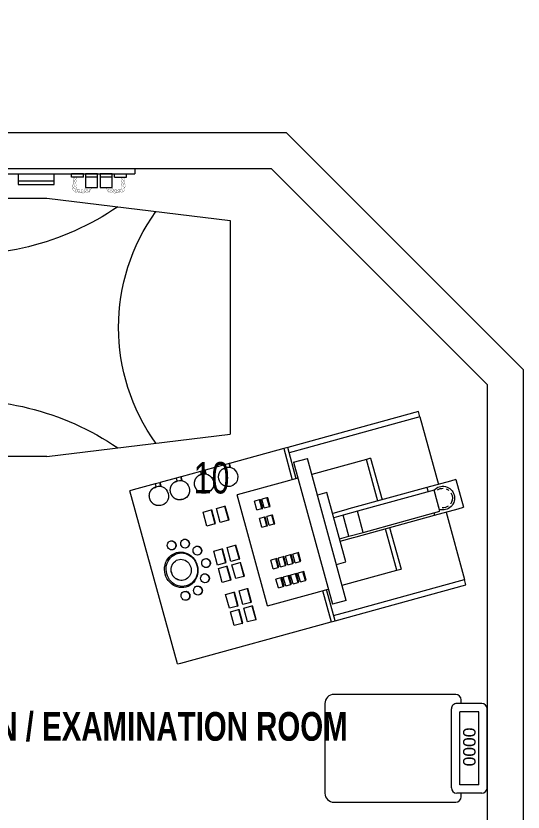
# Model space of a CAD drawing. Header units: millimetres. Extents: x -160614 to 59925, y -157025 to 0.
# Drawn here: x -49366 to -47952, y -107635 to -105418 of the extents above; entities that cross this region are included whole.
import ezdxf

# ---------------------------------------------------------------- set-up
doc = ezdxf.new("R2010")
doc.units = ezdxf.units.MM
doc.header["$LTSCALE"] = 8
doc.linetypes.add('HIDDEN', pattern=[9.525, 6.35, -3.175])
doc.layers.get('0').update_dxf_attribs({"color": 9, "lineweight": 5})
for name, color, linetype, lineweight in [('72_EGR_BASE_TEXT', 9, 'Continuous', 5), ('72_EGR_EQP_TAG', 9, 'Continuous', 5), ('LOADING', 9, 'Continuous', 5), ('Walls', 9, 'Continuous', 5)]:
    doc.layers.add(name, color=color, linetype=linetype, lineweight=lineweight)
doc.layers.get('0').off()
doc.layers.get('0').freeze()
doc.styles.get("Standard").update_dxf_attribs({"font": 'ARIALUNI.TTF'})
doc.styles.add('X3G_ENTITY_257CFD', font='swisscl.ttf', dxfattribs={"height": 200})
doc.styles.add('X3G_ENTITY_9EC9', font='swisscl.ttf', dxfattribs={"height": 0.2})

# ---------------------------------------------------------------- blocks, each defined once
blk = doc.blocks.new('ME15657-P')
for p, q in [((0.04, 0.8841), (-0.04, 0.8841)), ((-0.04, 0.8691), (-0.04, 0.8841)), ((-0.04, 0.8009), (-0.04, 0.8691)), ((0.04, 0.8841), (0.04, 0.8691)), ((0.04, 0.8691), (0.04, 0.8009)), ((-0.25, 0.6341), (-0.25, 0.8341)), ((-0.25, 0.8341), (-0.235, 0.8341)), ((-0.04, 0.8341), (-0.235, 0.8341)), ((-0.235, 0.7741), (-0.235, 0.8341)), ((0.235, 0.8341), (0.04, 0.8341)), ((0.235, 0.8341), (0.235, 0.7741)), ((0.235, 0.8341), (0.25, 0.8341)), ((0.25, 0.8341), (0.25, 0.6341)), ((-0.04, 0.5746), (-0.04, 0.8009)), ((-0.0335, 0.8009), (-0.04, 0.8009)), ((-0.0335, 0.5963), (-0.0335, 0.8182)), ((-0.0335, 0.8182), (0.0275, 0.8182)), ((0.0275, 0.8182), (0.0275, 0.5963)), ((0.04, 0.8009), (0.0275, 0.8009)), ((0.04, 0.8009), (0.04, 0.5746)), ((-0.235, 0.5052), (-0.235, 0.7741)), ((0.235, 0.7741), (0.235, 0.5052)), ((-0.04, 0.671), (-0.16, 0.671)), ((-0.16, 0.6707), (-0.16, 0.671)), ((-0.16, 0.6587), (-0.16, 0.6707)), ((0.16, 0.671), (0.04, 0.671)), ((0.16, 0.671), (0.16, 0.6707)), ((0.16, 0.6707), (0.16, 0.6587)), ((-0.16, 0.5007), (-0.16, 0.6587)), ((-0.16, 0.6587), (-0.04, 0.6587)), ((0.04, 0.6587), (0.16, 0.6587)), ((0.16, 0.6587), (0.16, 0.5007)), ((-0.25, 0.4559), (-0.25, 0.6341)), ((0.25, 0.6341), (0.25, 0.4559)), ((-0.0335, 0.5553), (-0.0335, 0.5963)), ((-0.0335, 0.5963), (0.0275, 0.5963)), ((0.0275, 0.5963), (0.0275, 0.5553)), ((-0.04, 0.5665), (-0.04, 0.5746)), ((-0.04, 0.5283), (-0.04, 0.5665)), ((-0.0335, 0.5283), (-0.0335, 0.5553)), ((-0.0335, 0.5553), (0.0275, 0.5553)), ((0.0275, 0.5553), (0.0275, 0.5283)), ((0.04, 0.5746), (0.04, 0.5665)), ((0.04, 0.5665), (0.04, 0.5283)), ((-0.1, 0.5007), (-0.1, 0.5283)), ((-0.1, 0.5283), (0.1, 0.5283)), ((0.1, 0.5283), (0.1, 0.5007)), ((-0.235, 0.4556), (-0.235, 0.5052)), ((-0.2039, 0.5007), (0.2061, 0.5007)), ((-0.2039, 0.5007), (-0.2039, 0.4607)), ((0.2061, 0.4607), (0.2061, 0.5007)), ((0.235, 0.5052), (0.235, 0.4556)), ((-0.25, 0.4445), (-0.25, 0.4559)), ((-0.25, 0.4559), (-0.16, 0.4559)), ((-0.25, 0.0096), (-0.25, 0.4445)), ((-0.16, 0.4445), (-0.25, 0.4445)), ((0.2061, 0.4607), (-0.2039, 0.4607)), ((-0.16, 0.4191), (-0.16, 0.4606)), ((0.16, 0.4606), (0.16, 0.4191)), ((0.16, 0.4559), (0.25, 0.4559)), ((0.25, 0.4445), (0.16, 0.4445)), ((0.25, 0.4559), (0.25, 0.4445)), ((0.25, 0.4445), (0.25, 0.2877)), ((-0.16, 0.2855), (-0.16, 0.4191)), ((-0.12, 0.4055), (-0.12, 0.4076)), ((-0.12, 0.4076), (-0.095, 0.4076)), ((-0.12, 0.391), (-0.12, 0.4055)), ((-0.12, 0.4055), (-0.095, 0.4055)), ((-0.095, 0.4076), (-0.095, 0.4055)), ((-0.095, 0.4055), (-0.095, 0.391)), ((-0.065, 0.4055), (-0.065, 0.4076)), ((-0.065, 0.4076), (-0.04, 0.4076)), ((-0.065, 0.391), (-0.065, 0.4055)), ((-0.065, 0.4055), (-0.04, 0.4055)), ((-0.04, 0.4076), (-0.04, 0.4055)), ((-0.04, 0.4055), (-0.04, 0.391)), ((0.16, 0.4191), (0.16, 0.2855)), ((-0.12, 0.391), (-0.095, 0.391)), ((-0.12, 0.3843), (-0.12, 0.3864)), ((-0.12, 0.3864), (-0.095, 0.3864)), ((-0.12, 0.3698), (-0.12, 0.3843)), ((-0.12, 0.3843), (-0.095, 0.3843)), ((-0.095, 0.3864), (-0.095, 0.3843)), ((-0.095, 0.3843), (-0.095, 0.3698)), ((-0.065, 0.391), (-0.04, 0.391)), ((-0.065, 0.3843), (-0.065, 0.3864)), ((-0.065, 0.3864), (-0.04, 0.3864)), ((-0.065, 0.3698), (-0.065, 0.3843)), ((-0.065, 0.3843), (-0.04, 0.3843)), ((-0.04, 0.3864), (-0.04, 0.3843)), ((-0.04, 0.3843), (-0.04, 0.3698)), ((-0.12, 0.3698), (-0.095, 0.3698)), ((-0.12, 0.3631), (-0.12, 0.3652)), ((-0.12, 0.3652), (-0.095, 0.3652)), ((-0.12, 0.3486), (-0.12, 0.3631)), ((-0.12, 0.3631), (-0.095, 0.3631)), ((-0.095, 0.3652), (-0.095, 0.3631)), ((-0.095, 0.3631), (-0.095, 0.3486)), ((-0.065, 0.3698), (-0.04, 0.3698)), ((-0.065, 0.3631), (-0.065, 0.3652)), ((-0.065, 0.3652), (-0.04, 0.3652)), ((-0.065, 0.3486), (-0.065, 0.3631)), ((-0.065, 0.3631), (-0.04, 0.3631)), ((-0.04, 0.3652), (-0.04, 0.3631)), ((-0.04, 0.3631), (-0.04, 0.3486)), ((0.055, 0.3631), (0.055, 0.3652)), ((0.055, 0.3652), (0.08, 0.3652)), ((0.055, 0.3486), (0.055, 0.3631)), ((0.055, 0.3631), (0.08, 0.3631)), ((0.08, 0.3652), (0.08, 0.3631)), ((0.08, 0.3631), (0.08, 0.3486)), ((0.105, 0.3631), (0.105, 0.3652)), ((0.105, 0.3652), (0.13, 0.3652)), ((0.105, 0.3486), (0.105, 0.3631)), ((0.105, 0.3631), (0.13, 0.3631)), ((0.13, 0.3652), (0.13, 0.3631)), ((0.13, 0.3631), (0.13, 0.3486)), ((-0.12, 0.3486), (-0.095, 0.3486)), ((-0.12, 0.3418), (-0.12, 0.344)), ((-0.12, 0.344), (-0.095, 0.344)), ((-0.12, 0.3274), (-0.12, 0.3418)), ((-0.12, 0.3418), (-0.095, 0.3418)), ((-0.095, 0.344), (-0.095, 0.3418)), ((-0.095, 0.3418), (-0.095, 0.3274)), ((-0.065, 0.3486), (-0.04, 0.3486)), ((-0.065, 0.3418), (-0.065, 0.344)), ((-0.065, 0.344), (-0.04, 0.344)), ((-0.065, 0.3274), (-0.065, 0.3418)), ((-0.065, 0.3418), (-0.04, 0.3418)), ((-0.04, 0.344), (-0.04, 0.3418)), ((-0.04, 0.3418), (-0.04, 0.3274)), ((0.055, 0.3486), (0.08, 0.3486)), ((0.055, 0.3418), (0.055, 0.344)), ((0.055, 0.344), (0.08, 0.344)), ((0.055, 0.3274), (0.055, 0.3418)), ((0.055, 0.3418), (0.08, 0.3418)), ((0.08, 0.344), (0.08, 0.3418)), ((0.08, 0.3418), (0.08, 0.3274)), ((0.105, 0.3486), (0.13, 0.3486)), ((0.105, 0.3418), (0.105, 0.344)), ((0.105, 0.344), (0.13, 0.344)), ((0.105, 0.3274), (0.105, 0.3418)), ((0.105, 0.3418), (0.13, 0.3418)), ((0.13, 0.344), (0.13, 0.3418)), ((0.13, 0.3418), (0.13, 0.3274)), ((-0.12, 0.3274), (-0.095, 0.3274)), ((-0.065, 0.3274), (-0.04, 0.3274)), ((0.055, 0.3274), (0.08, 0.3274)), ((0.105, 0.3274), (0.13, 0.3274)), ((-0.16, 0.2855), (0.16, 0.2855)), ((0.1882, 0.276), (0.1882, 0.2729)), ((0.2372, 0.2879), (0.2394, 0.2877)), ((0.2381, 0.2867), (0.2394, 0.2868)), ((0.2394, 0.2877), (0.25, 0.2877)), ((0.2394, 0.2868), (0.25, 0.2868)), ((0.25, 0.2737), (0.2406, 0.2737)), ((0.2418, 0.2729), (0.2418, 0.276)), ((0.25, 0.2876), (0.25, 0.2867)), ((0.25, 0.2868), (0.25, 0.2737)), ((0.25, 0.2737), (0.25, 0.2177)), ((-0.1888, 0.2448), (-0.1488, 0.2448)), ((-0.1888, 0.243), (-0.1888, 0.2448)), ((-0.1488, 0.243), (-0.1488, 0.2448)), ((-0.1388, 0.2448), (-0.0988, 0.2448)), ((-0.1388, 0.243), (-0.1388, 0.2448)), ((-0.0988, 0.243), (-0.0988, 0.2448)), ((-0.0638, 0.2448), (-0.0238, 0.2448)), ((-0.0638, 0.243), (-0.0638, 0.2448)), ((-0.0238, 0.243), (-0.0238, 0.2448)), ((-0.0138, 0.2448), (0.0262, 0.2448)), ((-0.0138, 0.243), (-0.0138, 0.2448)), ((0.0262, 0.243), (0.0262, 0.2448)), ((0.0988, 0.2448), (0.1388, 0.2448)), ((0.0988, 0.243), (0.0988, 0.2448)), ((0.1388, 0.243), (0.1388, 0.2448)), ((-0.1488, 0.243), (-0.1888, 0.243)), ((-0.1888, 0.243), (-0.1888, 0.2196)), ((-0.1488, 0.2196), (-0.1488, 0.243)), ((-0.0988, 0.243), (-0.1388, 0.243)), ((-0.1388, 0.243), (-0.1388, 0.2196)), ((-0.0988, 0.2196), (-0.0988, 0.243)), ((-0.0238, 0.243), (-0.0638, 0.243)), ((-0.0638, 0.243), (-0.0638, 0.2196)), ((-0.0238, 0.2196), (-0.0238, 0.243)), ((0.0262, 0.243), (-0.0138, 0.243)), ((-0.0138, 0.243), (-0.0138, 0.2196)), ((0.0262, 0.2196), (0.0262, 0.243)), ((0.1388, 0.243), (0.0988, 0.243)), ((0.0988, 0.243), (0.0988, 0.2196)), ((0.1388, 0.2196), (0.1388, 0.243)), ((-0.1888, 0.2196), (-0.1488, 0.2196)), ((-0.1888, 0.206), (-0.1488, 0.206)), ((-0.1888, 0.2042), (-0.1888, 0.206)), ((-0.1488, 0.2042), (-0.1888, 0.2042)), ((-0.1888, 0.2042), (-0.1888, 0.1809)), ((-0.1488, 0.2042), (-0.1488, 0.206)), ((-0.1488, 0.1809), (-0.1488, 0.2042)), ((-0.1388, 0.2196), (-0.0988, 0.2196)), ((-0.1388, 0.206), (-0.0988, 0.206)), ((-0.1388, 0.2042), (-0.1388, 0.206)), ((-0.0988, 0.2042), (-0.1388, 0.2042)), ((-0.1388, 0.2042), (-0.1388, 0.1809)), ((-0.0988, 0.2042), (-0.0988, 0.206)), ((-0.0988, 0.1809), (-0.0988, 0.2042)), ((-0.0638, 0.2196), (-0.0238, 0.2196)), ((-0.0638, 0.206), (-0.0238, 0.206)), ((-0.0638, 0.2042), (-0.0638, 0.206)), ((-0.0238, 0.2042), (-0.0638, 0.2042)), ((-0.0638, 0.2042), (-0.0638, 0.1809)), ((-0.0238, 0.2042), (-0.0238, 0.206)), ((-0.0238, 0.1809), (-0.0238, 0.2042)), ((-0.0138, 0.2196), (0.0262, 0.2196)), ((-0.0138, 0.206), (0.0262, 0.206)), ((-0.0138, 0.2042), (-0.0138, 0.206)), ((0.0262, 0.2042), (-0.0138, 0.2042)), ((-0.0138, 0.2042), (-0.0138, 0.1809)), ((0.0262, 0.2042), (0.0262, 0.206)), ((0.0262, 0.1809), (0.0262, 0.2042)), ((0.0988, 0.2196), (0.1388, 0.2196)), ((0.0988, 0.206), (0.1388, 0.206)), ((0.0988, 0.2042), (0.0988, 0.206)), ((0.1388, 0.2042), (0.0988, 0.2042)), ((0.0988, 0.2042), (0.0988, 0.1809)), ((0.1388, 0.2042), (0.1388, 0.206)), ((0.1388, 0.1809), (0.1388, 0.2042)), ((0.1882, 0.2064), (0.1882, 0.2033)), ((0.2375, 0.2178), (0.2394, 0.2177)), ((0.2385, 0.2167), (0.2394, 0.2168)), ((0.2394, 0.2177), (0.25, 0.2177)), ((0.2394, 0.2168), (0.25, 0.2168)), ((0.25, 0.2037), (0.2406, 0.2037)), ((0.2418, 0.2033), (0.2418, 0.2064)), ((0.25, 0.2168), (0.25, 0.2037)), ((0.25, 0.2037), (0.25, 0.1476)), ((-0.1888, 0.1809), (-0.1488, 0.1809)), ((-0.1388, 0.1809), (-0.0988, 0.1809)), ((-0.0638, 0.1809), (-0.0238, 0.1809)), ((-0.0138, 0.1809), (0.0262, 0.1809)), ((0.0988, 0.1809), (0.1388, 0.1809)), ((-0.0525, 0.1379), (-0.0525, 0.1369)), ((-0.0275, 0.1369), (-0.0275, 0.1379)), ((-0.0125, 0.1519), (-0.0125, 0.1509)), ((0.0125, 0.1509), (0.0125, 0.1519)), ((0.0275, 0.1379), (0.0275, 0.1369)), ((0.0525, 0.1369), (0.0525, 0.1379)), ((0.1882, 0.1365), (0.1882, 0.1333)), ((0.2376, 0.1478), (0.2394, 0.1476)), ((0.2385, 0.1467), (0.2394, 0.1467)), ((0.2394, 0.1476), (0.25, 0.1476)), ((0.2394, 0.1467), (0.25, 0.1467)), ((0.25, 0.1336), (0.2406, 0.1336)), ((0.2418, 0.1333), (0.2418, 0.1365)), ((0.25, 0.1475), (0.25, 0.1466)), ((0.25, 0.1467), (0.25, 0.1336)), ((0.25, 0.1336), (0.25, 0.087)), ((-0.0803, 0.1099), (-0.0803, 0.1089)), ((-0.0553, 0.1089), (-0.0553, 0.1099)), ((0.0553, 0.1099), (0.0553, 0.1089)), ((0.0803, 0.1089), (0.0803, 0.1099)), ((-0.0853, 0.0726), (-0.0853, 0.0715)), ((-0.0603, 0.0715), (-0.0603, 0.0726)), ((0.0603, 0.0726), (0.0603, 0.0715)), ((0.0853, 0.0715), (0.0853, 0.0726)), ((0.1882, 0.0758), (0.1882, 0.0727)), ((0.2376, 0.0872), (0.2394, 0.087)), ((0.2385, 0.0861), (0.2394, 0.0861)), ((0.2394, 0.087), (0.25, 0.087)), ((0.2394, 0.0861), (0.25, 0.0861)), ((0.25, 0.073), (0.2406, 0.073)), ((0.2418, 0.0727), (0.2418, 0.0758)), ((0.25, 0.0869), (0.25, 0.086)), ((0.25, 0.0861), (0.25, 0.073)), ((0.25, 0.073), (0.25, 0.0096)), ((-0.25, 0), (-0.25, 0.0096)), ((-0.25, 0), (0.25, 0)), ((0.25, 0.0096), (0.25, 0))]:
    blk.add_line(p, q)
at = {"flags": 128}
for points in [[(0.1882, 0.2729), (0.1883, 0.2718), (0.1883, 0.2708), (0.1884, 0.2698), (0.1886, 0.2688), (0.1888, 0.2678), (0.189, 0.2668), (0.1893, 0.2658), (0.1896, 0.2648), (0.19, 0.2638), (0.1904, 0.2629), (0.1909, 0.262), (0.1913, 0.261), (0.1919, 0.2602), (0.1924, 0.2593), (0.193, 0.2584), (0.1936, 0.2576), (0.1943, 0.2568), (0.195, 0.256), (0.1957, 0.2553), (0.1965, 0.2546), (0.1973, 0.2539), (0.1981, 0.2532), (0.1989, 0.2526), (0.1998, 0.252), (0.2007, 0.2515), (0.2016, 0.251), (0.2025, 0.2505), (0.2035, 0.25), (0.2044, 0.2496), (0.2054, 0.2492), (0.2064, 0.2489), (0.2074, 0.2486), (0.2084, 0.2483), (0.2095, 0.2481), (0.2105, 0.2479), (0.2116, 0.2478), (0.2126, 0.2477), (0.2137, 0.2476), (0.2147, 0.2476), (0.215, 0.2476)], [(0.215, 0.2476), (0.2161, 0.2476), (0.2171, 0.2476), (0.2182, 0.2477), (0.2192, 0.2479), (0.2203, 0.248), (0.2213, 0.2483), (0.2223, 0.2485), (0.2233, 0.2488), (0.2243, 0.2491), (0.2253, 0.2495), (0.2263, 0.2499), (0.2272, 0.2503), (0.2282, 0.2508), (0.2291, 0.2513), (0.23, 0.2519), (0.2308, 0.2525), (0.2317, 0.2531), (0.2325, 0.2537), (0.2333, 0.2544), (0.2341, 0.2551), (0.2348, 0.2558), (0.2355, 0.2566), (0.2362, 0.2574), (0.2368, 0.2582), (0.2374, 0.2591), (0.238, 0.2599), (0.2385, 0.2608), (0.239, 0.2617), (0.2395, 0.2626), (0.2399, 0.2636), (0.2403, 0.2645), (0.2406, 0.2655), (0.2409, 0.2665), (0.2411, 0.2675), (0.2414, 0.2685), (0.2415, 0.2695), (0.2416, 0.2705), (0.2417, 0.2716), (0.2418, 0.2726), (0.2418, 0.2729)], [(0.1882, 0.2033), (0.1883, 0.2023), (0.1883, 0.2012), (0.1884, 0.2002), (0.1886, 0.1992), (0.1888, 0.1982), (0.189, 0.1972), (0.1893, 0.1962), (0.1896, 0.1952), (0.19, 0.1943), (0.1904, 0.1933), (0.1909, 0.1924), (0.1913, 0.1915), (0.1919, 0.1906), (0.1924, 0.1897), (0.193, 0.1889), (0.1936, 0.188), (0.1943, 0.1872), (0.195, 0.1865), (0.1957, 0.1857), (0.1965, 0.185), (0.1973, 0.1843), (0.1981, 0.1837), (0.1989, 0.183), (0.1998, 0.1825), (0.2007, 0.1819), (0.2016, 0.1814), (0.2025, 0.1809), (0.2035, 0.1804), (0.2044, 0.18), (0.2054, 0.1797), (0.2064, 0.1793), (0.2074, 0.179), (0.2084, 0.1787), (0.2095, 0.1785), (0.2105, 0.1783), (0.2116, 0.1782), (0.2126, 0.1781), (0.2137, 0.178), (0.2147, 0.178), (0.215, 0.178)], [(0.215, 0.178), (0.2161, 0.178), (0.2171, 0.178), (0.2182, 0.1781), (0.2192, 0.1783), (0.2203, 0.1785), (0.2213, 0.1787), (0.2223, 0.1789), (0.2233, 0.1792), (0.2243, 0.1796), (0.2253, 0.1799), (0.2263, 0.1803), (0.2272, 0.1808), (0.2282, 0.1812), (0.2291, 0.1818), (0.23, 0.1823), (0.2308, 0.1829), (0.2317, 0.1835), (0.2325, 0.1841), (0.2333, 0.1848), (0.2341, 0.1855), (0.2348, 0.1863), (0.2355, 0.187), (0.2362, 0.1878), (0.2368, 0.1886), (0.2374, 0.1895), (0.238, 0.1903), (0.2385, 0.1912), (0.239, 0.1921), (0.2395, 0.1931), (0.2399, 0.194), (0.2403, 0.195), (0.2406, 0.1959), (0.2409, 0.1969), (0.2411, 0.1979), (0.2414, 0.1989), (0.2415, 0.1999), (0.2416, 0.201), (0.2417, 0.202), (0.2418, 0.203), (0.2418, 0.2033)], [(0.1882, 0.1333), (0.1883, 0.1323), (0.1883, 0.1313), (0.1884, 0.1303), (0.1886, 0.1292), (0.1888, 0.1282), (0.189, 0.1272), (0.1893, 0.1262), (0.1896, 0.1253), (0.19, 0.1243), (0.1904, 0.1234), (0.1909, 0.1224), (0.1913, 0.1215), (0.1919, 0.1206), (0.1924, 0.1198), (0.193, 0.1189), (0.1936, 0.1181), (0.1943, 0.1173), (0.195, 0.1165), (0.1957, 0.1158), (0.1965, 0.1151), (0.1973, 0.1144), (0.1981, 0.1137), (0.1989, 0.1131), (0.1998, 0.1125), (0.2007, 0.112), (0.2016, 0.1114), (0.2025, 0.1109), (0.2035, 0.1105), (0.2044, 0.1101), (0.2054, 0.1097), (0.2064, 0.1094), (0.2074, 0.1091), (0.2084, 0.1088), (0.2095, 0.1086), (0.2105, 0.1084), (0.2116, 0.1082), (0.2126, 0.1081), (0.2137, 0.1081), (0.2147, 0.108), (0.215, 0.108)], [(0.215, 0.108), (0.2161, 0.108), (0.2171, 0.1081), (0.2182, 0.1082), (0.2192, 0.1083), (0.2203, 0.1085), (0.2213, 0.1087), (0.2223, 0.109), (0.2233, 0.1093), (0.2243, 0.1096), (0.2253, 0.11), (0.2263, 0.1104), (0.2272, 0.1108), (0.2282, 0.1113), (0.2291, 0.1118), (0.23, 0.1124), (0.2308, 0.1129), (0.2317, 0.1135), (0.2325, 0.1142), (0.2333, 0.1149), (0.2341, 0.1156), (0.2348, 0.1163), (0.2355, 0.1171), (0.2362, 0.1179), (0.2368, 0.1187), (0.2374, 0.1195), (0.238, 0.1204), (0.2385, 0.1213), (0.239, 0.1222), (0.2395, 0.1231), (0.2399, 0.1241), (0.2403, 0.125), (0.2406, 0.126), (0.2409, 0.127), (0.2411, 0.128), (0.2414, 0.129), (0.2415, 0.13), (0.2416, 0.131), (0.2417, 0.132), (0.2418, 0.1331), (0.2418, 0.1333)], [(-0.0266, 0.0675), (-0.026, 0.0664), (-0.0253, 0.0654), (-0.0246, 0.0644), (-0.0239, 0.0634), (-0.0231, 0.0624), (-0.0224, 0.0615), (-0.0215, 0.0606), (-0.0207, 0.0598), (-0.0198, 0.0589), (-0.0189, 0.0582), (-0.018, 0.0575), (-0.017, 0.0568), (-0.016, 0.0561), (-0.015, 0.0555), (-0.014, 0.055), (-0.013, 0.0544), (-0.0119, 0.054), (-0.0109, 0.0535), (-0.0098, 0.0531), (-0.0087, 0.0528), (-0.0076, 0.0525), (-0.0065, 0.0522), (-0.0054, 0.052), (-0.0043, 0.0518), (-0.0032, 0.0517), (-0.0021, 0.0516), (-0.001, 0.0515), (0, 0.0515)], [(0, 0.0515), (0.0011, 0.0515), (0.0022, 0.0516), (0.0034, 0.0517), (0.0045, 0.0518), (0.0056, 0.052), (0.0067, 0.0522), (0.0078, 0.0525), (0.0089, 0.0528), (0.0099, 0.0532), (0.011, 0.0536), (0.0121, 0.054), (0.0131, 0.0545), (0.0141, 0.055), (0.0152, 0.0556), (0.0161, 0.0562), (0.0171, 0.0569), (0.0181, 0.0575), (0.019, 0.0583), (0.0199, 0.059), (0.0208, 0.0599), (0.0216, 0.0607), (0.0225, 0.0616), (0.0232, 0.0625), (0.024, 0.0635), (0.0247, 0.0645), (0.0254, 0.0655), (0.026, 0.0666), (0.0266, 0.0675)], [(0.1882, 0.0727), (0.1883, 0.0717), (0.1883, 0.0706), (0.1884, 0.0696), (0.1886, 0.0686), (0.1888, 0.0676), (0.189, 0.0666), (0.1893, 0.0656), (0.1896, 0.0646), (0.19, 0.0637), (0.1904, 0.0627), (0.1909, 0.0618), (0.1913, 0.0609), (0.1919, 0.06), (0.1924, 0.0591), (0.193, 0.0583), (0.1936, 0.0574), (0.1943, 0.0566), (0.195, 0.0559), (0.1957, 0.0551), (0.1965, 0.0544), (0.1973, 0.0537), (0.1981, 0.0531), (0.1989, 0.0525), (0.1998, 0.0519), (0.2007, 0.0513), (0.2016, 0.0508), (0.2025, 0.0503), (0.2035, 0.0499), (0.2044, 0.0494), (0.2054, 0.0491), (0.2064, 0.0487), (0.2074, 0.0484), (0.2084, 0.0482), (0.2095, 0.0479), (0.2105, 0.0477), (0.2116, 0.0476), (0.2126, 0.0475), (0.2137, 0.0474), (0.2147, 0.0474), (0.215, 0.0474)], [(0.215, 0.0474), (0.2161, 0.0474), (0.2171, 0.0475), (0.2182, 0.0476), (0.2192, 0.0477), (0.2203, 0.0479), (0.2213, 0.0481), (0.2223, 0.0483), (0.2233, 0.0486), (0.2243, 0.049), (0.2253, 0.0493), (0.2263, 0.0497), (0.2272, 0.0502), (0.2282, 0.0507), (0.2291, 0.0512), (0.23, 0.0517), (0.2308, 0.0523), (0.2317, 0.0529), (0.2325, 0.0536), (0.2333, 0.0542), (0.2341, 0.0549), (0.2348, 0.0557), (0.2355, 0.0564), (0.2362, 0.0572), (0.2368, 0.058), (0.2374, 0.0589), (0.238, 0.0597), (0.2385, 0.0606), (0.239, 0.0615), (0.2395, 0.0625), (0.2399, 0.0634), (0.2403, 0.0644), (0.2406, 0.0653), (0.2409, 0.0663), (0.2411, 0.0673), (0.2414, 0.0683), (0.2415, 0.0693), (0.2416, 0.0704), (0.2417, 0.0714), (0.2418, 0.0724), (0.2418, 0.0727)]]:
    blk.add_lwpolyline(points, dxfattribs=at)
for radius, start, end in [(0.033, 90, 212.0544), (0.033, 327.3076, 90), (0.0272, 162, 198), (0.0272, 90, 144), (0.0272, 126, 144), (0.0272, 72, 90), (0.0272, 36, 54), (0.0272, 0, 18), (0.0272, 342, 18), (0.0272, 180, 198), (0.0272, 216, 221.6097), (0.0272, 318.3903, 324), (0.0272, 318.3903, 324)]:
    blk.add_arc((0, 0.8355), radius, start, end)
for centre, major_axis, start_param, end_param in [((0.215, 0.276), (0.0268, 0), 1.570796, 3.401412), ((0.215, 0.276), (0.0268, 0), 5.969026, 7.853982), ((0.215, 0.2064), (0.0268, 0), 1.570796, 3.401412), ((0.215, 0.2064), (0.0268, 0), 5.969026, 7.853982), ((0, 0.1519), (0.0125, 0), 1.570796, 3.141593), ((0, 0.1509), (0.0125, 0), 1.570796, 4.712389), ((0, 0.1519), (0.0125, 0), 0, 1.570796), ((0, 0.1509), (0.0125, 0), 4.712389, 7.853982), ((0.215, 0.1365), (0.0268, 0), 1.570796, 3.401412), ((0.215, 0.1365), (0.0268, 0), 5.969026, 7.853982), ((-0.04, 0.1379), (0.0125, 0), 1.570796, 3.141593), ((-0.04, 0.1369), (0.0125, 0), 1.570796, 4.712389), ((-0.04, 0.1379), (0.0125, 0), 0, 1.570796), ((-0.04, 0.1369), (0.0125, 0), 4.712389, 7.853982), ((0.04, 0.1379), (0.0125, 0), 1.570796, 3.141593), ((0.04, 0.1369), (0.0125, 0), 1.570796, 4.712389), ((0.04, 0.1379), (0.0125, 0), 0, 1.570796), ((0.04, 0.1369), (0.0125, 0), 4.712389, 7.853982), ((-0.0678, 0.1099), (0.0125, 0), 1.570796, 3.141593), ((-0.0678, 0.1089), (0.0125, 0), 1.570796, 4.712389), ((-0.0678, 0.1099), (0.0125, 0), 0, 1.570796), ((-0.0678, 0.1089), (0.0125, 0), 4.712389, 7.853982), ((0, 0.0797), (-0.0497, 0), 4.712389, 7.853982), ((0, 0.0815), (-0.0467, 0), 4.712389, 7.853982), ((0, 0.0797), (0.0497, 0), 4.712389, 7.853982), ((0, 0.0815), (0.0467, 0), 4.712389, 7.853982), ((0.0678, 0.1099), (0.0125, 0), 1.570796, 3.141593), ((0.0678, 0.1089), (0.0125, 0), 1.570796, 4.712389), ((0.0678, 0.1099), (0.0125, 0), 0, 1.570796), ((0.0678, 0.1089), (-0.0125, 0), 1.570796, 4.712389), ((0, 0.0797), (0.0296, 0), 1.570796, 3.926991), ((0, 0.0797), (0.0296, 0), 5.497787, 7.853982), ((0.215, 0.0758), (0.0268, 0), 1.570796, 3.401412), ((0.215, 0.0758), (0.0268, 0), 5.969026, 7.853982), ((-0.0728, 0.0726), (0.0125, 0), 1.570796, 3.141593), ((-0.0728, 0.0715), (0.0125, 0), 1.570796, 4.712389), ((-0.0728, 0.0726), (0.0125, 0), 0, 1.570796), ((-0.0728, 0.0715), (0.0125, 0), 4.712389, 7.853982), ((0.0728, 0.0726), (0.0125, 0), 1.570796, 3.141593), ((0.0728, 0.0715), (0.0125, 0), 1.570796, 4.712389), ((0.0728, 0.0726), (0.0125, 0), 0, 1.570796), ((0.0728, 0.0715), (0.0125, 0), 4.712389, 7.853982), ((0, 0.0797), (0.0296, 0), 4.624442, 4.652361), ((0, 0.0797), (0.0296, 0), 4.672724, 4.712389), ((0, 0.0797), (0.0296, 0), 4.712389, 4.752054), ((0, 0.0797), (0.0296, 0), 4.772417, 4.800336)]:
    blk.add_ellipse(centre, major_axis=major_axis, ratio=0.93358, start_param=start_param, end_param=end_param)
blk = doc.blocks.new('ME19011A-P')
for p, q in [((-0.425, 0), (0.425, 0)), ((-0.425, 0), (-0.425, -0.015)), ((0.425, 0), (0.425, -0.015)), ((-0.425, -0.015), (0.425, -0.015)), ((-0.3675, -0.0198), (-0.2325, -0.0198)), ((-0.3675, -0.0198), (-0.3675, -0.0399)), ((-0.36, -0.015), (-0.36, -0.0198)), ((-0.24, -0.015), (-0.24, -0.0198)), ((-0.2325, -0.0198), (-0.2325, -0.0399)), ((-0.15, -0.015), (-0.15, -0.04)), ((0, -0.015), (0, -0.04)), ((0.1, -0.015), (0.1, -0.045)), ((0.2, -0.045), (0.2, -0.015)), ((0.2818, -0.015), (0.2484, -0.015)), ((0.2484, -0.0243), (0.2484, -0.015)), ((0.2818, -0.0243), (0.2818, -0.015)), ((0.3211, -0.015), (0.2877, -0.015)), ((0.2877, -0.015), (0.2877, -0.0531)), ((0.3211, -0.0531), (0.3211, -0.015)), ((0.3623, -0.015), (0.3289, -0.015)), ((0.3289, -0.015), (0.3289, -0.0531)), ((0.3623, -0.0531), (0.3623, -0.015)), ((0.3682, -0.0243), (0.3682, -0.015)), ((0.3682, -0.015), (0.4016, -0.015)), ((0.4016, -0.0243), (0.4016, -0.015)), ((-0.3675, -0.0399), (-0.2325, -0.0399)), ((-0.15, -0.025), (0, -0.025)), ((-0.15, -0.04), (-0.1187, -0.04)), ((-0.0887, -0.04), (-0.0637, -0.04)), ((-0.0606, -0.0371), (-0.0787, -0.0432)), ((-0.0787, -0.0432), (-0.077, -0.0497)), ((-0.0402, -0.0312), (-0.0496, -0.0337)), ((-0.047, -0.0434), (-0.0376, -0.0409)), ((-0.0376, -0.0409), (-0.0402, -0.0312)), ((-0.0379, -0.04), (0, -0.04)), ((0.1, -0.035), (0.2, -0.035)), ((0.2818, -0.0243), (0.2484, -0.0243)), ((0.3211, -0.0243), (0.2877, -0.0243)), ((0.3623, -0.0243), (0.3289, -0.0243)), ((0.3682, -0.0243), (0.4016, -0.0243)), ((-0.0582, -0.046), (-0.077, -0.0497)), ((0.1, -0.045), (0.2, -0.045)), ((0.2877, -0.0531), (0.3211, -0.0531)), ((0.3289, -0.0531), (0.3623, -0.0531))]:
    blk.add_line(p, q)
blk.add_lwpolyline([(-0.1187, -0.0482), (-0.0887, -0.0482), (-0.0887, -0.0382), (-0.1187, -0.0382)], close=True)
at = {"const_width": 0.000601}
for points in [[(0.3044, -0.0531, -0.184574), (0.2977, -0.0636, -1.44364), (0.2961, -0.0581, -0.837915), (0.2969, -0.0664, -0.30536), (0.2839, -0.062, -1.584726), (0.2894, -0.0609, -0.253153), (0.2827, -0.0684, -0.874198), (0.2775, -0.0585, -0.915253), (0.2791, -0.0658, -0.223821), (0.2683, -0.0644, -1.703343), (0.272, -0.0597, -0.588962), (0.2621, -0.068, -0.717795), (0.2625, -0.0581, -0.983104), (0.2645, -0.0644, -0.326362), (0.2534, -0.0609, -0.758716), (0.2609, -0.0514, -0.906186), (0.2593, -0.0565, -0.189488), (0.2526, -0.0522, -0.7948), (0.2613, -0.0423, -1.223996), (0.2574, -0.047, -0.072149), (0.2534, -0.0403, -0.645886), (0.2609, -0.0324, -1.366917), (0.2574, -0.0371, -0.078415), (0.2542, -0.0308, -0.723006), (0.2613, -0.0256, -1.105484), (0.2582, -0.0292, -0.221197), (0.2566, -0.0243, -0.221197)], [(0.3456, -0.0531, 0.184574), (0.3523, -0.0636, 1.44364), (0.3539, -0.0581, 0.837915), (0.3531, -0.0664, 0.30536), (0.3661, -0.062, 1.584726), (0.3606, -0.0609, 0.253153), (0.3673, -0.0684, 0.874198), (0.3725, -0.0585, 0.915253), (0.3709, -0.0658, 0.223821), (0.3817, -0.0644, 1.703343), (0.378, -0.0597, 0.588962), (0.3879, -0.068, 0.717795), (0.3875, -0.0581, 0.983104), (0.3855, -0.0644, 0.326362), (0.3966, -0.0609, 0.758716), (0.3891, -0.0514, 0.906186), (0.3907, -0.0565, 0.189488), (0.3974, -0.0522, 0.7948), (0.3887, -0.0423, 1.223996), (0.3926, -0.047, 0.072149), (0.3966, -0.0403, 0.645886), (0.3891, -0.0324, 1.366917), (0.3926, -0.0371, 0.078415), (0.3958, -0.0308, 0.723006), (0.3887, -0.0256, 1.105484), (0.3918, -0.0292, 0.221197), (0.3934, -0.0243, 0.221197)]]:
    blk.add_lwpolyline(points, format="xyb", dxfattribs=at)
blk.add_circle((-0.0537, -0.04), 0.0075)
for centre, radius, start, end in [((-0.1037, -0.04), 0.01, 10.4593, 169.5407), ((-0.1037, -0.04), 0.0075, 14.0075, 165.9925), ((-0.0537, -0.04), 0.01, 45, 180)]:
    blk.add_arc(centre, radius, start, end)
blk = doc.blocks.new('M.44.57.64')
at = {"layer": 'LOADING', "xscale": 1000.000000000002, "yscale": 1000.000000000002, "zscale": 1000.000000000002, "rotation": 225.9999036123427}
blk.add_blockref('ME19011A-P', (-80806.9, 16720.7), dxfattribs=at)
blk = doc.blocks.new('HF13902-P')
at = {"linetype": 'HIDDEN'}
for p, q in [((-0.35, -0.6824), (-0.35, -1.1124)), ((0.35, -0.6824), (0.35, -1.1124)), ((0.32, -1.1424), (-0.32, -1.1424))]:
    blk.add_line(p, q, dxfattribs=at)
at = {"linetype": 'Continuous'}
for points in [[(0.36, -0.5224), (0.36, -0.5224), (0.36, -0.5224), (0.36, -0.5224), (0.36, -0.5224), (0.36, -0.5224), (0.36, -0.5224), (0.36, -0.5224), (0.36, -0.5224), (0.36, -0.5224), (0.36, -0.5224), (0.36, -0.5224), (0.36, -0.5224), (0.36, -0.5224), (0.36, -0.5224), (0.36, -0.5224), (0.36, -0.5224), (0.36, -0.5224), (0.36, -0.5224), (0.36, -0.5224), (0.36, -0.5224), (0.36, -0.5224), (0.36, -0.5224), (0.36, -0.5224), (0.36, -0.5224), (0.36, -0.5224), (0.36, -0.5224), (0.36, -0.5224), (0.36, -0.5224), (0.36, -0.5224), (0.36, -0.5224), (0.36, -0.5224), (0.36, -0.5224), (0.36, -0.5224), (0.36, -0.5224), (0.36, -0.5224), (0.36, -0.5224), (0.36, -0.5224), (0.36, -0.5224), (0.36, -0.5224), (0.36, -0.5224), (0.36, -0.5224), (0.36, -0.5224), (0.36, -0.5224), (0.36, -0.5224), (0.36, -0.5224), (0.36, -0.5224), (0.36, -0.5224), (0.36, -0.5224), (0.36, -0.5224), (0.36, -0.5224), (0.36, -0.5224), (0.36, -0.5224), (0.36, -0.5224), (0.36, -0.5224), (0.36, -0.5224), (0.36, -0.5224), (0.36, -0.5224), (0.36, -0.5224), (0.36, -0.5224), (0.36, -0.5224), (0.36, -0.5224), (0.36, -0.5224), (0.36, -0.5224), (0.36, -0.5224), (0.36, -0.5224), (0.36, -0.5224), (0.36, -0.5224), (0.36, -0.5224), (0.36, -0.5224), (0.36, -0.5224), (0.36, -0.5224), (0.36, -0.5224), (0.36, -0.5224), (0.36, -0.5224), (0.36, -0.5224), (0.36, -0.5224), (0.36, -0.5224), (0.36, -0.5224), (0.36, -0.5224), (0.36, -0.5224), (0.36, -0.5224), (0.36, -0.5224), (0.36, -0.5224), (0.36, -0.5224), (0.36, -0.5224), (0.36, -0.5224), (0.36, -0.5224), (0.36, -0.5224), (0.36, -0.5224), (0.36, -0.5224), (0.36, -0.5224), (0.36, -0.5224), (0.36, -0.5224), (0.36, -0.5224), (0.36, -0.5224), (0.36, -0.5224), (0.36, -0.5224), (0.36, -0.5224), (0.36, -0.5224), (0.36, -0.5224), (0.36, -0.5224), (0.36, -0.5224), (0.36, -0.5224), (0.36, -0.5224), (0.36, -0.5224), (0.36, -0.5224), (0.36, -0.5224), (0.36, -0.5224), (0.36, -0.5224), (0.36, -0.5224), (0.36, -0.5224), (0.36, -0.5224), (0.36, -0.5224), (0.36, -0.5224), (0.36, -0.5224), (0.36, -0.5224), (0.36, -0.5224), (0.36, -0.5224), (0.36, -0.5224), (0.36, -0.5224), (0.36, -0.5224), (0.36, -0.5224), (0.36, -0.5224), (0.36, -0.5224), (0.36, -0.5224), (0.36, -0.5224), (0.36, -0.5224), (0.36, -0.5224), (0.36, -0.5224), (0.36, -0.5224), (0.36, -0.5224), (0.36, -0.5224), (0.36, -0.5224), (0.36, -0.5224), (0.36, -0.5224), (0.36, -0.5224), (0.36, -0.5224), (0.36, -0.5224), (0.36, -0.5224), (0.36, -0.5224), (0.36, -0.5224), (0.36, -0.5224), (0.36, -0.5224), (0.36, -0.5224), (0.36, -0.5224), (0.36, -0.5224), (0.36, -0.5224), (0.36, -0.5224), (0.36, -0.5224), (0.36, -0.5224), (0.36, -0.5224), (0.36, -0.5224), (0.36, -0.5224), (0.36, -0.5224), (0.36, -0.5224), (0.36, -0.5224), (0.36, -0.5224), (0.36, -0.5224), (0.36, -0.5224), (0.36, -0.5224), (0.36, -0.5224), (0.36, -0.5224), (0.36, -0.5224), (0.36, -0.5224), (0.36, -0.5224), (0.36, -0.5224), (0.36, -0.5224), (0.36, -0.5224), (0.36, -0.5224), (0.36, -0.5224), (0.36, -0.5224), (0.36, -0.5224), (0.36, -0.5224), (0.36, -0.5224), (0.36, -0.5224), (0.36, -0.5224), (0.36, -0.5224), (0.36, -0.5224), (0.36, -0.5224), (0.36, -0.5224), (0.36, -0.5224), (0.36, -0.5224), (0.36, -0.5224), (0.36, -0.5224), (0.36, -0.5224), (0.36, -0.5224), (0.36, -0.5224), (0.36, -0.5224), (0.36, -0.5224), (0.36, -0.5224), (0.36, -0.5224), (0.36, -0.5224), (0.36, -0.5224), (0.36, -0.5224), (0.36, -0.5224), (0.36, -0.5224), (0.36, -0.5224), (0.36, -0.5224), (0.36, -0.5224), (0.36, -0.5224), (0.36, -0.5224), (0.36, -0.5224), (0.36, -0.5224), (0.36, -0.5224), (0.36, -0.5224), (0.36, -0.5224), (0.36, -0.5224), (0.36, -0.5224), (0.36, -0.5224), (0.36, -0.5224), (0.36, -0.5224), (0.36, -0.5224), (0.36, -0.5224), (0.36, -0.5224), (0.36, -0.5224), (0.36, -0.5224), (0.36, -0.5224), (0.36, -0.5224)], [(0.36, -0.5224), (0.36, -0.5224), (0.36, -0.5224), (0.36, -0.5224), (0.36, -0.5224), (0.36, -0.5224), (0.36, -0.5224), (0.36, -0.5224), (0.36, -0.5224), (0.36, -0.5224), (0.36, -0.5224), (0.36, -0.5224), (0.36, -0.5224), (0.36, -0.5224), (0.36, -0.5224), (0.36, -0.5224), (0.36, -0.5224), (0.36, -0.5224), (0.36, -0.5224), (0.36, -0.5224), (0.36, -0.5224), (0.36, -0.5224), (0.36, -0.5224), (0.36, -0.5224), (0.36, -0.5224), (0.36, -0.5224), (0.36, -0.5224), (0.36, -0.5224), (0.36, -0.5224), (0.36, -0.5224), (0.36, -0.5224), (0.36, -0.5224), (0.36, -0.5224), (0.36, -0.5224), (0.36, -0.5224), (0.36, -0.5224), (0.36, -0.5224), (0.36, -0.5224), (0.36, -0.5224), (0.36, -0.5224), (0.36, -0.5224), (0.36, -0.5224), (0.36, -0.5224), (0.36, -0.5224), (0.36, -0.5224), (0.36, -0.5224), (0.36, -0.5224), (0.36, -0.5224), (0.36, -0.5224), (0.36, -0.5224), (0.36, -0.5224), (0.36, -0.5224), (0.36, -0.5224), (0.36, -0.5224), (0.36, -0.5224), (0.36, -0.5224), (0.36, -0.5224), (0.36, -0.5224), (0.36, -0.5224), (0.36, -0.5224), (0.36, -0.5224), (0.36, -0.5224), (0.36, -0.5224), (0.36, -0.5224), (0.36, -0.5224), (0.36, -0.5224), (0.36, -0.5224), (0.36, -0.5224), (0.36, -0.5224), (0.36, -0.5224), (0.36, -0.5224), (0.36, -0.5224), (0.36, -0.5224), (0.36, -0.5224), (0.36, -0.5224), (0.36, -0.5224), (0.36, -0.5224), (0.36, -0.5224), (0.36, -0.5224), (0.36, -0.5224), (0.36, -0.5224), (0.36, -0.5224), (0.36, -0.5224), (0.36, -0.5224), (0.36, -0.5224), (0.36, -0.5224), (0.36, -0.5224), (0.36, -0.5224), (0.36, -0.5224), (0.36, -0.5224), (0.36, -0.5224), (0.36, -0.5224), (0.36, -0.5224), (0.36, -0.5224), (0.36, -0.5224), (0.36, -0.5224), (0.36, -0.5224), (0.36, -0.5224), (0.36, -0.5224), (0.36, -0.5224), (0.36, -0.5224), (0.36, -0.5224), (0.36, -0.5224), (0.36, -0.5224), (0.36, -0.5224), (0.36, -0.5224), (0.36, -0.5224), (0.36, -0.5224), (0.36, -0.5224), (0.36, -0.5224), (0.36, -0.5224), (0.36, -0.5224), (0.36, -0.5224), (0.36, -0.5224), (0.36, -0.5224), (0.36, -0.5224), (0.36, -0.5224), (0.36, -0.5224), (0.36, -0.5224), (0.36, -0.5224), (0.36, -0.5224), (0.36, -0.5224), (0.36, -0.5224), (0.36, -0.5224), (0.36, -0.5224), (0.36, -0.5224), (0.36, -0.5224), (0.36, -0.5224), (0.36, -0.5224), (0.36, -0.5224), (0.36, -0.5224), (0.36, -0.5224), (0.36, -0.5224), (0.36, -0.5224), (0.36, -0.5224), (0.36, -0.5224), (0.36, -0.5224), (0.36, -0.5224), (0.36, -0.5224), (0.36, -0.5224), (0.36, -0.5224), (0.36, -0.5224), (0.36, -0.5224), (0.36, -0.5224), (0.36, -0.5224), (0.36, -0.5224), (0.36, -0.5224), (0.36, -0.5224), (0.36, -0.5224), (0.36, -0.5224), (0.36, -0.5224), (0.36, -0.5224), (0.36, -0.5224), (0.36, -0.5224), (0.36, -0.5224), (0.36, -0.5224), (0.36, -0.5224), (0.36, -0.5224), (0.36, -0.5224), (0.36, -0.5224), (0.36, -0.5224), (0.36, -0.5224), (0.36, -0.5224), (0.36, -0.5224), (0.36, -0.5224), (0.36, -0.5224), (0.36, -0.5224), (0.36, -0.5224), (0.36, -0.5224), (0.36, -0.5224), (0.36, -0.5224), (0.36, -0.5224), (0.36, -0.5224), (0.36, -0.5224), (0.36, -0.5224), (0.36, -0.5224), (0.36, -0.5224), (0.36, -0.5224), (0.36, -0.5224), (0.36, -0.5224), (0.36, -0.5224), (0.36, -0.5224), (0.36, -0.5224), (0.36, -0.5224), (0.36, -0.5224), (0.36, -0.5224), (0.36, -0.5224), (0.36, -0.5224), (0.36, -0.5224), (0.36, -0.5224), (0.36, -0.5224), (0.36, -0.5224), (0.36, -0.5224), (0.36, -0.5224), (0.36, -0.5224), (0.36, -0.5224), (0.36, -0.5224), (0.36, -0.5224), (0.36, -0.5224), (0.36, -0.5224), (0.36, -0.5224), (0.36, -0.5224), (0.36, -0.5224), (0.36, -0.5224), (0.36, -0.5224), (0.36, -0.5224), (0.36, -0.5224), (0.36, -0.5224), (0.36, -0.5224), (0.36, -0.5224), (0.36, -0.5224), (0.36, -0.5224), (0.36, -0.5224), (0.36, -0.5224)], [(0.36, -0.5224), (0.36, -0.5224), (0.36, -0.5224), (0.36, -0.5224), (0.36, -0.5224), (0.36, -0.5224), (0.36, -0.5224), (0.36, -0.5224), (0.36, -0.5224), (0.36, -0.5224), (0.36, -0.5224), (0.36, -0.5224), (0.36, -0.5224), (0.36, -0.5224), (0.36, -0.5224), (0.36, -0.5224), (0.36, -0.5224), (0.36, -0.5224), (0.36, -0.5224), (0.36, -0.5224), (0.36, -0.5224), (0.36, -0.5224), (0.36, -0.5224), (0.36, -0.5224), (0.36, -0.5224), (0.36, -0.5224), (0.36, -0.5224), (0.36, -0.5224), (0.36, -0.5224), (0.36, -0.5224), (0.36, -0.5224), (0.36, -0.5224), (0.36, -0.5224), (0.36, -0.5224), (0.36, -0.5224), (0.36, -0.5224), (0.36, -0.5224), (0.36, -0.5224), (0.36, -0.5224), (0.36, -0.5224), (0.36, -0.5224), (0.36, -0.5224), (0.36, -0.5224), (0.36, -0.5224), (0.36, -0.5224), (0.36, -0.5224), (0.36, -0.5224), (0.36, -0.5224), (0.36, -0.5224), (0.36, -0.5224), (0.36, -0.5224), (0.36, -0.5224), (0.36, -0.5224), (0.36, -0.5224), (0.36, -0.5224), (0.36, -0.5224), (0.36, -0.5224), (0.36, -0.5224), (0.36, -0.5224), (0.36, -0.5224), (0.36, -0.5224), (0.36, -0.5224), (0.36, -0.5224), (0.36, -0.5224), (0.36, -0.5224), (0.36, -0.5224), (0.36, -0.5224), (0.36, -0.5224), (0.36, -0.5224), (0.36, -0.5224), (0.36, -0.5224), (0.36, -0.5224), (0.36, -0.5224), (0.36, -0.5224), (0.36, -0.5224), (0.36, -0.5224), (0.36, -0.5224), (0.36, -0.5224), (0.36, -0.5224), (0.36, -0.5224), (0.36, -0.5224), (0.36, -0.5224), (0.36, -0.5224), (0.36, -0.5224), (0.36, -0.5224), (0.36, -0.5224), (0.36, -0.5224), (0.36, -0.5224), (0.36, -0.5224), (0.36, -0.5224), (0.36, -0.5224), (0.36, -0.5224), (0.36, -0.5224), (0.36, -0.5224), (0.36, -0.5224), (0.36, -0.5224), (0.36, -0.5224), (0.36, -0.5224), (0.36, -0.5224), (0.36, -0.5224), (0.36, -0.5224), (0.36, -0.5224), (0.36, -0.5224), (0.36, -0.5224), (0.36, -0.5224), (0.36, -0.5224), (0.36, -0.5224), (0.36, -0.5224), (0.36, -0.5224), (0.36, -0.5224), (0.36, -0.5224), (0.36, -0.5224), (0.36, -0.5224), (0.36, -0.5224), (0.36, -0.5224), (0.36, -0.5224), (0.36, -0.5224), (0.36, -0.5224), (0.36, -0.5224), (0.36, -0.5224), (0.36, -0.5224), (0.36, -0.5224), (0.36, -0.5224), (0.36, -0.5224), (0.36, -0.5224), (0.36, -0.5224), (0.36, -0.5224), (0.36, -0.5224), (0.36, -0.5224), (0.36, -0.5224), (0.36, -0.5224), (0.36, -0.5224), (0.36, -0.5224), (0.36, -0.5224), (0.36, -0.5224), (0.36, -0.5224), (0.36, -0.5224), (0.36, -0.5224), (0.36, -0.5224), (0.36, -0.5224), (0.36, -0.5224), (0.36, -0.5224), (0.36, -0.5224), (0.36, -0.5224), (0.36, -0.5224), (0.36, -0.5224), (0.36, -0.5224), (0.36, -0.5224), (0.36, -0.5224), (0.36, -0.5224), (0.36, -0.5224), (0.36, -0.5224), (0.36, -0.5224), (0.36, -0.5224), (0.36, -0.5224), (0.36, -0.5224), (0.36, -0.5224), (0.36, -0.5224), (0.36, -0.5224), (0.36, -0.5224), (0.36, -0.5224), (0.36, -0.5224), (0.36, -0.5224), (0.36, -0.5224), (0.36, -0.5224), (0.36, -0.5224), (0.36, -0.5224), (0.36, -0.5224), (0.36, -0.5224), (0.36, -0.5224), (0.36, -0.5224), (0.36, -0.5224), (0.36, -0.5224), (0.36, -0.5224), (0.36, -0.5224), (0.36, -0.5224), (0.36, -0.5224), (0.36, -0.5224), (0.36, -0.5224), (0.36, -0.5224), (0.36, -0.5224), (0.36, -0.5224), (0.36, -0.5224), (0.36, -0.5224), (0.36, -0.5224), (0.36, -0.5224), (0.36, -0.5224), (0.36, -0.5224), (0.36, -0.5224), (0.36, -0.5224), (0.36, -0.5224), (0.36, -0.5224), (0.36, -0.5224), (0.36, -0.5224), (0.36, -0.5224), (0.36, -0.5224), (0.36, -0.5224), (0.36, -0.5224), (0.36, -0.5224), (0.36, -0.5224), (0.36, -0.5224), (0.36, -0.5224), (0.36, -0.5224), (0.36, -0.5224), (0.36, -0.5224), (0.36, -0.5224), (0.36, -0.5224), (0.36, -0.5224), (0.36, -0.5224), (0.36, -0.5224), (0.36, -0.5224), (0.36, -0.5224), (0.36, -0.5224), (0.36, -0.5224), (0.36, -0.5224), (0.36, -0.5224), (0.36, -0.5224), (0.36, -0.5224), (0.36, -0.5224), (0.36, -0.5224), (0.36, -0.5224), (0.36, -0.5224), (0.36, -0.5224), (0.36, -0.5224), (0.36, -0.5224), (0.36, -0.5224), (0.36, -0.5224), (0.36, -0.5224), (0.36, -0.5224), (0.36, -0.5224), (0.36, -0.5224), (0.36, -0.5224), (0.36, -0.5224), (0.36, -0.5224), (0.36, -0.5224), (0.36, -0.5224), (0.36, -0.5224), (0.36, -0.5224), (0.36, -0.5224), (0.36, -0.5224), (0.36, -0.5224), (0.36, -0.5224), (0.36, -0.5224), (0.36, -0.5224), (0.36, -0.5224), (0.36, -0.5224), (0.36, -0.5224), (0.36, -0.5224), (0.36, -0.5224), (0.36, -0.5224), (0.36, -0.5224), (0.36, -0.5224), (0.36, -0.5224), (0.36, -0.5224), (0.36, -0.5224), (0.36, -0.5224), (0.36, -0.5224), (0.36, -0.5224), (0.36, -0.5224), (0.36, -0.5224), (0.36, -0.5224), (0.36, -0.5224), (0.36, -0.5224), (0.36, -0.5224), (0.36, -0.5224), (0.36, -0.5224), (0.36, -0.5224), (0.36, -0.5224), (0.36, -0.5224), (0.36, -0.5224), (0.36, -0.5224), (0.36, -0.5224), (0.36, -0.5224), (0.36, -0.5224), (0.36, -0.5224), (0.36, -0.5224), (0.36, -0.5224)]]:
    blk.add_lwpolyline(points, close=True, dxfattribs=at)
for points in [[(0.36, -0.5224), (0.36, -0.5224), (0.36, -0.5224), (0.36, -0.5224), (0.36, -0.5224), (0.36, -0.5224), (0.36, -0.5224), (0.36, -0.5224)], [(0.36, -0.5224), (0.36, -0.5224), (0.36, -0.5224), (0.36, -0.5224), (0.36, -0.5224), (0.36, -0.5224), (0.36, -0.5224), (0.36, -0.5224), (0.36, -0.5224), (0.36, -0.5224), (0.36, -0.5224), (0.36, -0.5224), (0.36, -0.5224), (0.36, -0.5224), (0.36, -0.5224), (0.36, -0.5224), (0.36, -0.5224), (0.36, -0.5224), (0.36, -0.5224), (0.36, -0.5224), (0.36, -0.5224), (0.36, -0.5224), (0.36, -0.5224), (0.36, -0.5224), (0.36, -0.5224), (0.36, -0.5224), (0.36, -0.5224), (0.36, -0.5224), (0.36, -0.5224), (0.36, -0.5224), (0.36, -0.5224), (0.36, -0.5224), (0.36, -0.5224), (0.36, -0.5224), (0.36, -0.5224), (0.36, -0.5224), (0.36, -0.5224), (0.36, -0.5224), (0.36, -0.5224), (0.36, -0.5224), (0.36, -0.5224), (0.36, -0.5224), (0.36, -0.5224), (0.36, -0.5224), (0.36, -0.5224), (0.36, -0.5224), (0.36, -0.5224), (0.36, -0.5224), (0.36, -0.5224), (0.36, -0.5224), (0.36, -0.5224), (0.36, -0.5224), (0.36, -0.5224), (0.36, -0.5224), (0.36, -0.5224), (0.36, -0.5224), (0.36, -0.5224), (0.36, -0.5224), (0.36, -0.5224), (0.36, -0.5224), (0.36, -0.5224), (0.36, -0.5224), (0.36, -0.5224), (0.36, -0.5224), (0.36, -0.5224), (0.36, -0.5224), (0.36, -0.5224), (0.36, -0.5224), (0.36, -0.5224), (0.36, -0.5224), (0.36, -0.5224), (0.36, -0.5224), (0.36, -0.5224), (0.36, -0.5224), (0.36, -0.5224), (0.36, -0.5224), (0.36, -0.5224), (0.36, -0.5224), (0.36, -0.5224), (0.36, -0.5224), (0.36, -0.5224), (0.36, -0.5224), (0.36, -0.5224), (0.36, -0.5224), (0.36, -0.5224), (0.36, -0.5224), (0.36, -0.5224), (0.36, -0.5224), (0.36, -0.5224), (0.36, -0.5224), (0.36, -0.5224), (0.36, -0.5224), (0.36, -0.5224), (0.36, -0.5224), (0.36, -0.5224), (0.36, -0.5224), (0.36, -0.5224), (0.36, -0.5224), (0.36, -0.5224), (0.36, -0.5224), (0.36, -0.5224), (0.36, -0.5224), (0.36, -0.5224), (0.36, -0.5224), (0.36, -0.5224), (0.36, -0.5224), (0.36, -0.5224), (0.36, -0.5224), (0.36, -0.5224), (0.36, -0.5224), (0.36, -0.5224)], [(0.36, -0.5224), (0.36, -0.5224), (0.36, -0.5224), (0.36, -0.5224), (0.36, -0.5224), (0.36, -0.5224), (0.36, -0.5224), (0.36, -0.5224), (0.36, -0.5224), (0.36, -0.5224), (0.36, -0.5224), (0.36, -0.5224), (0.36, -0.5224), (0.36, -0.5224), (0.36, -0.5224), (0.36, -0.5224), (0.36, -0.5224)], [(0.36, -0.5224), (0.36, -0.5224), (0.36, -0.5224), (0.36, -0.5224), (0.36, -0.5224), (0.36, -0.5224), (0.36, -0.5224)], [(0.36, -0.5224), (0.36, -0.5224), (0.36, -0.5224), (0.36, -0.5224), (0.36, -0.5224), (0.36, -0.5224), (0.36, -0.5224), (0.36, -0.5224), (0.36, -0.5224), (0.36, -0.5224), (0.36, -0.5224), (0.36, -0.5224)], [(0.36, -0.5224), (0.36, -0.5224), (0.36, -0.5224), (0.36, -0.5224), (0.36, -0.5224), (0.36, -0.5224), (0.36, -0.5224), (0.36, -0.5224), (0.36, -0.5224), (0.36, -0.5224), (0.36, -0.5224), (0.36, -0.5224), (0.36, -0.5224), (0.36, -0.5224), (0.36, -0.5224), (0.36, -0.5224), (0.36, -0.5224), (0.36, -0.5224), (0.36, -0.5224), (0.36, -0.5224), (0.36, -0.5224), (0.36, -0.5224), (0.36, -0.5224), (0.36, -0.5224), (0.36, -0.5224), (0.36, -0.5224), (0.36, -0.5224), (0.36, -0.5224), (0.36, -0.5224), (0.36, -0.5224), (0.36, -0.5224), (0.36, -0.5224), (0.36, -0.5224), (0.36, -0.5224), (0.36, -0.5224), (0.36, -0.5224), (0.36, -0.5224), (0.36, -0.5224), (0.36, -0.5224), (0.36, -0.5224), (0.36, -0.5224), (0.36, -0.5224), (0.36, -0.5224), (0.36, -0.5224), (0.36, -0.5224), (0.36, -0.5224), (0.36, -0.5224), (0.36, -0.5224), (0.36, -0.5224), (0.36, -0.5224), (0.36, -0.5224), (0.36, -0.5224), (0.36, -0.5224), (0.36, -0.5224), (0.36, -0.5224), (0.36, -0.5224), (0.36, -0.5224), (0.36, -0.5224), (0.36, -0.5224), (0.36, -0.5224), (0.36, -0.5224), (0.36, -0.5224), (0.36, -0.5224), (0.36, -0.5224), (0.36, -0.5224), (0.36, -0.5224), (0.36, -0.5224), (0.36, -0.5224), (0.36, -0.5224), (0.36, -0.5224), (0.36, -0.5224), (0.36, -0.5224), (0.36, -0.5224), (0.36, -0.5224), (0.36, -0.5224), (0.36, -0.5224), (0.36, -0.5224), (0.36, -0.5224), (0.36, -0.5224), (0.36, -0.5224), (0.36, -0.5224), (0.36, -0.5224), (0.36, -0.5224), (0.36, -0.5224), (0.36, -0.5224), (0.36, -0.5224), (0.36, -0.5224), (0.36, -0.5224), (0.36, -0.5224)], [(0.36, -0.5224), (0.36, -0.5224), (0.36, -0.5224), (0.36, -0.5224), (0.36, -0.5224), (0.36, -0.5224), (0.36, -0.5224), (0.36, -0.5224), (0.36, -0.5224), (0.36, -0.5224)], [(0.36, -0.5224), (0.36, -0.5224), (0.36, -0.5224), (0.36, -0.5224), (0.36, -0.5224), (0.36, -0.5224), (0.36, -0.5224), (0.36, -0.5224), (0.36, -0.5224), (0.36, -0.5224)], [(0.36, -0.5224), (0.36, -0.5224), (0.36, -0.5224), (0.36, -0.5224), (0.36, -0.5224), (0.36, -0.5224), (0.36, -0.5224), (0.36, -0.5224), (0.36, -0.5224), (0.36, -0.5224), (0.36, -0.5224), (0.36, -0.5224), (0.36, -0.5224), (0.36, -0.5224), (0.36, -0.5224)], [(0.36, -0.5224), (0.36, -0.5224), (0.36, -0.5224), (0.36, -0.5224), (0.36, -0.5224), (0.36, -0.5224), (0.36, -0.5224), (0.36, -0.5224), (0.36, -0.5224), (0.36, -0.5224)], [(0.36, -0.5224), (0.36, -0.5224), (0.36, -0.5224), (0.36, -0.5224), (0.36, -0.5224), (0.36, -0.5224), (0.36, -0.5224)], [(0.36, -0.5224), (0.36, -0.5224), (0.36, -0.5224), (0.36, -0.5224), (0.36, -0.5224), (0.36, -0.5224), (0.36, -0.5224), (0.36, -0.5224), (0.36, -0.5224), (0.36, -0.5224)], [(0.36, -0.5224), (0.36, -0.5224), (0.36, -0.5224), (0.36, -0.5224), (0.36, -0.5224), (0.36, -0.5224), (0.36, -0.5224), (0.36, -0.5224), (0.36, -0.5224), (0.36, -0.5224), (0.36, -0.5224), (0.36, -0.5224), (0.36, -0.5224), (0.36, -0.5224), (0.36, -0.5224), (0.36, -0.5224), (0.36, -0.5224), (0.36, -0.5224)], [(0.36, -0.5224), (0.36, -0.5224), (0.36, -0.5224), (0.36, -0.5224), (0.36, -0.5224), (0.36, -0.5224), (0.36, -0.5224), (0.36, -0.5224), (0.36, -0.5224)]]:
    blk.add_lwpolyline(points, dxfattribs=at)
blk.add_circle((0.36, -0.5224), 0.000000101)
for centre, radius, start, end in [((0, 1.0679), 0.5515, 234.1788, 305.8212), ((-0.9704, 0.0819), 0.7679, 353.3222, 34.2669), ((0.9704, 0.0819), 0.7679, 145.7331, 186.6778), ((0, -2.9071), 2.9071, 82.8865, 97.1135)]:
    blk.add_arc(centre, radius, start, end)
at = {"linetype": 'HIDDEN'}
for centre, start, end in [((-0.32, -1.1124), 180, 270), ((0.32, -1.1124), 270, 0)]:
    blk.add_arc(centre, 0.03, start, end, dxfattribs=at)
at = {"layer": 'LOADING'}
for p, q in [((-0.36, 0.3161), (-0.2975, 0.8276)), ((0.2975, 0.8276), (-0.2975, 0.8276)), ((0.36, 0.3161), (0.2975, 0.8276)), ((-0.36, 0.3161), (-0.36, -0.6824)), ((0.36, -0.6824), (0.36, 0.3161)), ((0.36, -0.6824), (-0.36, -0.6824))]:
    blk.add_line(p, q, dxfattribs=at)
blk = doc.blocks.new('HF13461A-P')
at = {"layer": 'LOADING'}
for p, q in [((0.2579, 0.4503), (0.0379, 0.4503)), ((0.0229, 0.4353), (0.0229, 0.3653)), ((0.2493, 0.4266), (0.0466, 0.4266)), ((0.0466, 0.4266), (0.0466, 0.3739)), ((0.2493, 0.4266), (0.2493, 0.3739)), ((0.2729, 0.4353), (0.2729, 0.3653)), ((0.0229, 0.3778), (0.0129, 0.3778)), ((0.2829, 0.3778), (0.2729, 0.3778)), ((-0.0021, 0.3628), (-0.0021, 0.0228)), ((0.2493, 0.3739), (0.0466, 0.3739)), ((0.2979, 0.0228), (0.2979, 0.3628)), ((0.2579, 0.3503), (0.0379, 0.3503)), ((0.0229, -0.0022), (0.2729, -0.0022))]:
    blk.add_line(p, q, dxfattribs=at)
for centre, radius, start, end in [((0.0379, 0.4353), 0.015, 90, 180), ((0.2579, 0.4353), 0.015, 0, 90), ((0.0129, 0.3628), 0.015, 90, 180), ((0.2829, 0.3628), 0.015, 0, 90), ((0.0379, 0.3653), 0.015, 180, 270), ((0.2579, 0.3653), 0.015, 270, 0), ((0.0229, 0.0228), 0.025, 180, 270), ((0.2729, 0.0228), 0.025, 270, 0)]:
    blk.add_arc(centre, radius, start, end, dxfattribs=at)
blk.add_text('0000', height=0.03477, dxfattribs=at).set_placement((0.0901, 0.3829))
blk = doc.blocks.new('1stF')
at = {"layer": 'Walls', "color": 9}
for p, q in [((-55752.3, -105742.6, 0.1), (-48612.8, -105742.6, 0.1)), ((-48612.8, -105742.6, 0.1), (-47952.3, -106403, 0.1)), ((-51552.3, -105842.6, 0.1), (-48654.2, -105842.6, 0.1)), ((-48654.2, -105842.6, 0.1), (-48052.3, -106444.5, 0.1)), ((-47952.3, -106403, 0.1), (-47952.3, -108762.6, 0.1)), ((-48052.3, -106444.5, 0.1), (-48052.3, -108762.6, 0.1))]:
    blk.add_line(p, q, dxfattribs=at)
at = {"layer": 'LOADING', "color": 9, "rotation": 134.0000963876573}
blk.add_blockref('M.44.57.64', (-93565.1, -36099.9, 0), dxfattribs=at)
at = {"layer": 'LOADING', "color": 9}
for name, p, xscale, yscale, zscale, rotation in [('HF13902-P', (-49596.3, -106285.4, 0), -1000, 1000, 1000, 270), ('ME15657-P', (-48982, -106981.8), -999.9999999999999, 999.9999999999999, 999.9999999999999, 285.3413789688113)]:
    blk.add_blockref(name, p, dxfattribs=dict(at, xscale=xscale, yscale=yscale, zscale=zscale, rotation=rotation))
at = {"layer": 'LOADING', "color": 9, "lineweight": 0, "xscale": 1000, "yscale": 1000, "zscale": 1000, "rotation": 270}
blk.add_blockref('HF13461A-P', (-48502.6, -107309.9, 0), dxfattribs=at)
at = {"layer": '72_EGR_BASE_TEXT', "color": 9, "insert": (-49937.8, -107356.7, 0.1), "char_height": 80, "width": 3714.666, "attachment_point": 2, "style": 'X3G_ENTITY_9EC9'}
blk.add_mtext('{\\fSwis721 LtCn BT|b1|i0|c0|p34;OBSTETRICS AND GYNAECOLOGY CONSULTATION / EXAMINATION ROOM}', dxfattribs=at)
at = {"layer": '72_EGR_EQP_TAG', "color": 9, "insert": (-48820.7, -106660.4), "char_height": 87.47, "attachment_point": 2, "style": 'X3G_ENTITY_257CFD'}
blk.add_mtext('10', dxfattribs=at)

msp = doc.modelspace()

# ---------------------------------------------------------------- block references
at = {"layer": '72_EGR_EQP_TAG'}
msp.add_blockref('1stF', (0, 0), dxfattribs=at)

doc.saveas('drawing.dxf')
